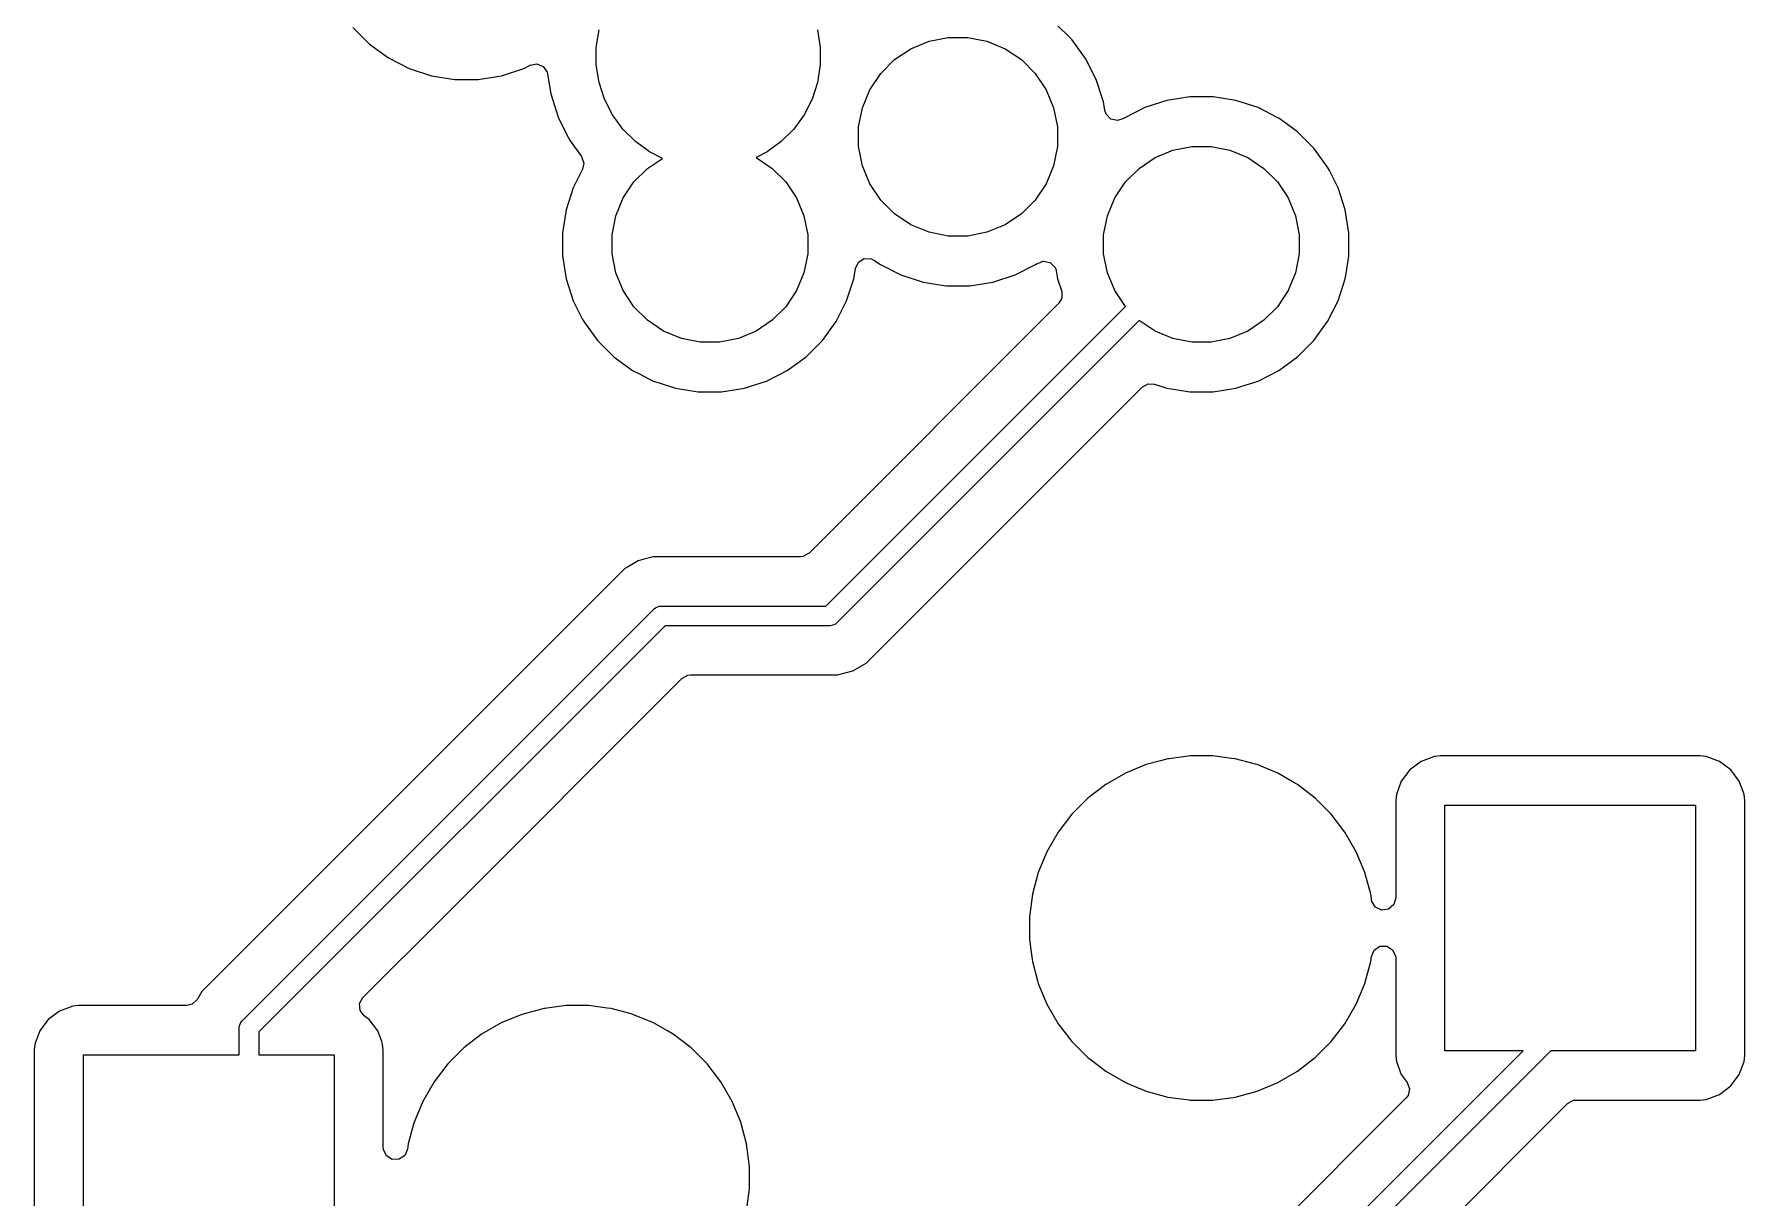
# Model space of a CAD drawing. Header units: millimetres. Extents: x 69 to 174, y -162 to -92.
# Drawn here: x 127.44 to 144.84, y -148.06 to -136.23 of the extents above; entities that cross this region are included whole.
import ezdxf

# ---------------------------------------------------------------- set-up
doc = ezdxf.new("R2010")
doc.units = ezdxf.units.MM
doc.layers.add('Back', color=153, linetype='CONTINUOUS', true_color=0x4d7fc4)

msp = doc.modelspace()

# ---------------------------------------------------------------- linework, layer by layer
at = {"layer": 'Back', "linetype": 'CONTINUOUS'}
for p, q in [((130.679179, -136.157933), (130.847967, -136.326721)), ((133.156423, -136.360321), (133.184481, -136.183172)), ((135.407319, -136.183172), (135.435377, -136.360321)), ((137.992621, -136.282067), (137.823833, -136.113279)), ((130.847967, -136.326721), (131.041081, -136.467027)), ((133.156423, -136.539679), (133.156423, -136.360321)), ((135.435377, -136.360321), (135.435377, -136.539679)), ((136.191356, -136.484621), (136.356961, -136.373968)), ((136.356961, -136.373968), (136.540971, -136.297749)), ((136.540971, -136.297749), (136.736315, -136.258892)), ((136.736315, -136.258892), (136.935485, -136.258892)), ((136.935485, -136.258892), (137.130829, -136.297749)), ((137.130829, -136.297749), (137.314839, -136.373968)), ((137.314839, -136.373968), (137.480444, -136.484621)), ((138.132927, -136.475181), (137.992621, -136.282067)), ((131.041081, -136.467027), (131.253766, -136.575395)), ((131.253766, -136.575395), (131.480785, -136.649158)), ((132.191015, -136.649158), (132.418034, -136.575395)), ((132.418034, -136.575395), (132.482249, -136.542675)), ((132.482249, -136.542675), (132.550917, -136.529779)), ((132.550917, -136.529779), (132.615658, -136.556055)), ((132.615658, -136.556055), (132.655915, -136.61316)), ((133.184481, -136.716828), (133.156423, -136.539679)), ((135.435377, -136.539679), (135.407319, -136.716828)), ((136.050521, -136.625456), (136.191356, -136.484621)), ((137.480444, -136.484621), (137.621279, -136.625456)), ((138.241295, -136.687866), (138.132927, -136.475181)), ((131.480785, -136.649158), (131.716549, -136.6865)), ((131.716549, -136.6865), (131.71655, -136.6865)), ((131.71655, -136.6865), (131.95525, -136.6865)), ((131.95525, -136.6865), (131.955251, -136.6865)), ((131.955251, -136.6865), (132.191015, -136.649158)), ((132.655915, -136.61316), (132.661017, -136.633762)), ((132.661017, -136.633762), (132.692867, -136.83485)), ((133.239906, -136.887407), (133.184481, -136.716828)), ((135.407319, -136.716828), (135.351894, -136.887407)), ((135.939868, -136.791061), (136.050521, -136.625456)), ((137.621279, -136.625456), (137.731932, -136.791061)), ((138.315058, -136.914885), (138.241295, -136.687866)), ((132.692867, -136.83485), (132.692868, -136.834854)), ((132.692868, -136.834854), (132.772809, -137.080885)), ((133.321332, -137.047216), (133.239906, -136.887407)), ((135.351894, -136.887407), (135.270468, -137.047216)), ((135.863649, -136.975071), (135.939868, -136.791061)), ((137.731932, -136.791061), (137.808151, -136.975071)), ((138.328759, -137.001389), (138.315058, -136.914885)), ((138.961031, -136.900746), (138.736403, -136.973733)), ((139.194303, -136.8638), (138.961031, -136.900746)), ((139.194308, -136.8638), (139.194303, -136.8638)), ((139.430492, -136.8638), (139.194308, -136.8638)), ((139.430497, -136.8638), (139.430492, -136.8638)), ((139.663768, -136.900746), (139.430497, -136.8638)), ((139.888396, -136.973733), (139.663768, -136.900746)), ((132.772809, -137.080885), (132.87512, -137.281682)), ((133.426756, -137.192319), (133.321332, -137.047216)), ((135.270468, -137.047216), (135.165044, -137.192319)), ((135.824792, -137.170415), (135.863649, -136.975071)), ((137.808151, -136.975071), (137.847008, -137.170415)), ((138.341555, -137.039839), (138.328759, -137.001389)), ((138.390245, -137.08995), (138.341555, -137.039839)), ((138.458297, -137.105781), (138.390245, -137.08995)), ((138.521621, -137.083194), (138.458297, -137.105781)), ((138.521811, -137.083503), (138.521621, -137.083194)), ((138.52328, -137.082602), (138.521811, -137.083503)), ((138.524106, -137.082308), (138.52328, -137.082602)), ((138.525962, -137.080959), (138.524106, -137.082308)), ((138.736403, -136.973733), (138.525962, -137.080959)), ((140.089263, -137.076081), (139.888396, -136.973733)), ((140.098833, -137.080957), (140.089263, -137.076081)), ((140.28991, -137.219783), (140.098833, -137.080957)), ((132.87512, -137.281682), (132.890255, -137.311385)), ((133.553581, -137.319144), (133.426756, -137.192319)), ((135.165044, -137.192319), (135.038219, -137.319144)), ((135.824792, -137.369585), (135.824792, -137.170415)), ((137.847008, -137.170415), (137.847008, -137.369585)), ((140.456917, -137.38679), (140.28991, -137.219783)), ((132.890255, -137.311385), (133.006985, -137.472051)), ((133.698684, -137.424568), (133.553581, -137.319144)), ((133.828518, -137.490721), (133.698684, -137.424568)), ((134.893116, -137.424568), (134.781512, -137.481432)), ((135.038219, -137.319144), (134.893116, -137.424568)), ((135.863649, -137.564929), (135.824792, -137.369585)), ((137.847008, -137.369585), (137.808151, -137.564929)), ((138.841003, -137.482379), (139.022115, -137.40736)), ((139.022115, -137.40736), (139.214383, -137.369115)), ((139.214383, -137.369115), (139.410417, -137.369115)), ((139.410417, -137.369115), (139.602685, -137.40736)), ((139.602685, -137.40736), (139.783797, -137.482379)), ((140.595743, -137.577867), (140.456917, -137.38679)), ((133.017152, -137.601231), (132.921833, -137.788303)), ((133.006985, -137.472051), (133.030465, -137.537857)), ((133.030465, -137.537857), (133.017152, -137.601231)), ((133.53939, -137.729907), (133.678007, -137.59129)), ((133.678007, -137.59129), (133.828518, -137.490721)), ((134.781512, -137.481432), (134.783797, -137.482379)), ((134.783797, -137.482379), (134.946793, -137.59129)), ((134.946793, -137.59129), (135.08541, -137.729907)), ((135.939868, -137.748939), (135.863649, -137.564929)), ((137.808151, -137.564929), (137.731932, -137.748939)), ((138.53939, -137.729907), (138.678007, -137.59129)), ((138.678007, -137.59129), (138.841003, -137.482379)), ((139.783797, -137.482379), (139.946793, -137.59129)), ((139.946793, -137.59129), (140.08541, -137.729907)), ((140.613456, -137.612631), (140.595743, -137.577867)), ((140.702966, -137.788303), (140.613456, -137.612631)), ((132.921833, -137.788303), (132.848846, -138.012931)), ((133.430479, -137.892903), (133.53939, -137.729907)), ((135.08541, -137.729907), (135.194321, -137.892903)), ((136.050521, -137.914544), (135.939868, -137.748939)), ((137.731932, -137.748939), (137.621279, -137.914544)), ((138.430479, -137.892903), (138.53939, -137.729907)), ((140.08541, -137.729907), (140.194321, -137.892903)), ((140.775953, -138.012931), (140.702966, -137.788303)), ((133.35546, -138.074015), (133.430479, -137.892903)), ((135.194321, -137.892903), (135.26934, -138.074015)), ((136.191356, -138.055379), (136.050521, -137.914544)), ((137.621279, -137.914544), (137.480444, -138.055379)), ((138.35546, -138.074015), (138.430479, -137.892903)), ((140.194321, -137.892903), (140.26934, -138.074015)), ((132.848846, -138.012931), (132.8119, -138.246202)), ((133.317215, -138.266283), (133.35546, -138.074015)), ((135.26934, -138.074015), (135.307585, -138.266283)), ((136.356961, -138.166032), (136.191356, -138.055379)), ((137.480444, -138.055379), (137.314839, -138.166032)), ((138.317215, -138.266283), (138.35546, -138.074015)), ((140.26934, -138.074015), (140.307585, -138.266283)), ((140.8129, -138.246202), (140.775953, -138.012931)), ((132.8119, -138.246202), (132.8119, -138.482397)), ((133.317215, -138.462317), (133.317215, -138.266283)), ((135.307585, -138.266283), (135.307585, -138.462317)), ((136.540971, -138.242251), (136.356961, -138.166032)), ((136.736315, -138.281108), (136.540971, -138.242251)), ((136.935485, -138.281108), (136.736315, -138.281108)), ((137.130829, -138.242251), (136.935485, -138.281108)), ((137.314839, -138.166032), (137.130829, -138.242251)), ((138.317215, -138.462317), (138.317215, -138.266283)), ((140.307585, -138.266283), (140.307585, -138.462317)), ((140.8129, -138.482397), (140.8129, -138.246202)), ((132.8119, -138.482397), (132.848846, -138.715668)), ((133.35546, -138.654585), (133.317215, -138.462317)), ((135.307585, -138.462317), (135.26934, -138.654585)), ((135.822701, -138.546342), (135.882012, -138.50941)), ((135.882012, -138.50941), (135.951875, -138.510408)), ((135.951875, -138.510408), (135.988129, -138.528555)), ((138.35546, -138.654585), (138.317215, -138.462317)), ((140.307585, -138.462317), (140.26934, -138.654585)), ((140.787997, -138.639626), (140.8129, -138.482397)), ((133.430479, -138.835697), (133.35546, -138.654585)), ((135.26934, -138.654585), (135.194321, -138.835697)), ((135.775953, -138.715668), (135.792772, -138.609475)), ((135.792772, -138.609475), (135.822701, -138.546342)), ((135.988129, -138.528555), (136.041081, -138.567027)), ((136.041081, -138.567027), (136.253766, -138.675395)), ((136.253766, -138.675395), (136.480785, -138.749158)), ((137.191015, -138.749158), (137.418034, -138.675395)), ((137.418034, -138.675395), (137.630719, -138.567027)), ((137.630719, -138.567027), (137.641516, -138.559182)), ((137.641516, -138.559182), (137.671335, -138.548541)), ((137.671335, -138.548541), (137.700526, -138.536277)), ((137.700526, -138.536277), (137.703999, -138.536885)), ((137.703999, -138.536885), (137.707319, -138.535701)), ((137.707319, -138.535701), (137.738151, -138.542869)), ((137.738151, -138.542869), (137.769348, -138.548335)), ((137.769348, -138.548335), (137.771941, -138.550724)), ((137.771941, -138.550724), (137.775374, -138.551523)), ((137.775374, -138.551523), (137.79744, -138.574227)), ((137.79744, -138.574227), (137.820725, -138.595687)), ((137.820725, -138.595687), (137.822175, -138.599676)), ((137.822175, -138.599676), (137.824071, -138.601626)), ((137.824071, -138.601626), (137.834396, -138.628226)), ((137.834396, -138.628226), (137.835929, -138.63411)), ((137.835929, -138.63411), (137.848847, -138.715668)), ((138.430479, -138.835697), (138.35546, -138.654585)), ((140.26934, -138.654585), (140.194321, -138.835697)), ((140.775953, -138.715668), (140.787997, -138.639626)), ((132.848846, -138.715668), (132.921833, -138.940296)), ((133.53939, -138.998693), (133.430479, -138.835697)), ((135.194321, -138.835697), (135.08541, -138.998693)), ((135.702968, -138.940292), (135.775953, -138.715668)), ((136.480785, -138.749158), (136.716549, -138.7865)), ((136.716549, -138.7865), (136.71655, -138.7865)), ((136.71655, -138.7865), (136.95525, -138.7865)), ((136.95525, -138.7865), (136.955251, -138.7865)), ((136.955251, -138.7865), (137.191015, -138.749158)), ((137.848847, -138.715668), (137.890982, -138.845347)), ((137.891911, -138.84891), (137.890948, -138.880312)), ((137.890982, -138.845347), (137.891911, -138.84891)), ((138.538266, -138.997011), (138.430479, -138.835697)), ((140.194321, -138.835697), (140.08541, -138.998693)), ((140.702968, -138.940292), (140.775953, -138.715668)), ((132.921833, -138.940296), (133.013924, -139.121033)), ((133.678007, -139.13731), (133.53939, -138.998693)), ((135.08541, -138.998693), (134.946793, -139.13731)), ((137.8596, -138.967863), (135.320284, -141.507181)), ((135.491278, -142.044), (138.538266, -138.997011)), ((135.595743, -139.150733), (135.702968, -138.940292)), ((137.877773, -138.936211), (137.8596, -138.967863)), ((137.88977, -138.918746), (137.877773, -138.936211)), ((137.88988, -138.915125), (137.88977, -138.918746)), ((137.891845, -138.911705), (137.88988, -138.915125)), ((137.890948, -138.880312), (137.891845, -138.911705)), ((140.08541, -138.998693), (139.946793, -139.13731)), ((140.595743, -139.150733), (140.702968, -138.940292)), ((133.013924, -139.121033), (133.029057, -139.150733)), ((133.029057, -139.150733), (133.167883, -139.34181)), ((133.841003, -139.246221), (133.678007, -139.13731)), ((134.946793, -139.13731), (134.783797, -139.246221)), ((135.456917, -139.34181), (135.595743, -139.150733)), ((138.679688, -139.138433), (135.603411, -142.214711)), ((138.841003, -139.246221), (138.679688, -139.138433)), ((139.946793, -139.13731), (139.783797, -139.246221)), ((140.456917, -139.34181), (140.595743, -139.150733)), ((133.167883, -139.34181), (133.33489, -139.508817)), ((134.022115, -139.32124), (133.841003, -139.246221)), ((134.214383, -139.359485), (134.022115, -139.32124)), ((134.410417, -139.359485), (134.214383, -139.359485)), ((134.602685, -139.32124), (134.410417, -139.359485)), ((134.783797, -139.246221), (134.602685, -139.32124)), ((135.28991, -139.508817), (135.456917, -139.34181)), ((139.022115, -139.32124), (138.841003, -139.246221)), ((139.214383, -139.359485), (139.022115, -139.32124)), ((139.410417, -139.359485), (139.214383, -139.359485)), ((139.602685, -139.32124), (139.410417, -139.359485)), ((139.783797, -139.246221), (139.602685, -139.32124)), ((140.28991, -139.508817), (140.456917, -139.34181)), ((133.33489, -139.508817), (133.525967, -139.647643)), ((135.098833, -139.647643), (135.28991, -139.508817)), ((140.098833, -139.647643), (140.28991, -139.508817)), ((133.525967, -139.647643), (133.589497, -139.680013)), ((133.589497, -139.680013), (133.736403, -139.754866)), ((134.888392, -139.754868), (135.098833, -139.647643)), ((139.888392, -139.754868), (140.098833, -139.647643)), ((133.736403, -139.754866), (133.736405, -139.754866)), ((133.736405, -139.754866), (133.736408, -139.754868)), ((133.736408, -139.754868), (133.797651, -139.774767)), ((133.797651, -139.774767), (133.961031, -139.827853)), ((133.961031, -139.827853), (134.194303, -139.8648)), ((134.194303, -139.8648), (134.194308, -139.8648)), ((134.194308, -139.8648), (134.430497, -139.8648)), ((134.430497, -139.8648), (134.663768, -139.827853)), ((134.663768, -139.827853), (134.714097, -139.8115)), ((134.714097, -139.8115), (134.888392, -139.754868)), ((136.02343, -142.502504), (138.708837, -139.817096)), ((138.708837, -139.817096), (138.770158, -139.783613)), ((138.770158, -139.783613), (138.834833, -139.786847)), ((138.834833, -139.786847), (138.961032, -139.827853)), ((138.961032, -139.827853), (139.04851, -139.841708)), ((139.04851, -139.841708), (139.194303, -139.8648)), ((139.194303, -139.8648), (139.194308, -139.8648)), ((139.194308, -139.8648), (139.430497, -139.8648)), ((139.430497, -139.8648), (139.663768, -139.827853)), ((139.663768, -139.827853), (139.714097, -139.8115)), ((139.714097, -139.8115), (139.888392, -139.754868)), ((133.489689, -141.63842), (133.446285, -141.663479)), ((133.533095, -141.61336), (133.489689, -141.63842)), ((133.533096, -141.613359), (133.533095, -141.61336)), ((133.583209, -141.584425), (133.533096, -141.613359)), ((133.58321, -141.584424), (133.583209, -141.584425)), ((133.628587, -141.572265), (133.58321, -141.584424)), ((133.735943, -141.543499), (133.628587, -141.572265)), ((133.894057, -141.543499), (133.735943, -141.543499)), ((133.901653, -141.543499), (133.894057, -141.543499)), ((133.901669, -141.5435), (133.901653, -141.543499)), ((135.232603, -141.5435), (133.901669, -141.5435)), ((135.258961, -141.540666), (135.232603, -141.5435)), ((135.320284, -141.507181), (135.258961, -141.540666)), ((133.446282, -141.663481), (129.143481, -145.966282)), ((133.446285, -141.663479), (133.446282, -141.663481)), ((129.553289, -146.264289), (133.744289, -142.073289)), ((133.744289, -142.073289), (133.759443, -142.060853)), ((133.759443, -142.060853), (133.795491, -142.045921)), ((133.795491, -142.045921), (133.815, -142.044)), ((133.815, -142.044), (135.491278, -142.044)), ((133.856422, -142.244), (129.724, -146.376422)), ((135.5327, -142.244), (133.856422, -142.244)), ((135.552209, -142.242079), (135.5327, -142.244)), ((135.588257, -142.227147), (135.552209, -142.242079)), ((135.603411, -142.214711), (135.588257, -142.227147)), ((135.901416, -142.62452), (136.01322, -142.512716)), ((136.01322, -142.512714), (136.023428, -142.502507)), ((136.01322, -142.512716), (136.01322, -142.512714)), ((136.023428, -142.502507), (136.02343, -142.502504)), ((135.764485, -142.703577), (135.814604, -142.674639)), ((135.814604, -142.674639), (135.901416, -142.62452)), ((131.603976, -145.204258), (134.027416, -142.780819)), ((134.027416, -142.780819), (134.088739, -142.747334)), ((134.088739, -142.747334), (134.115097, -142.7445)), ((134.115097, -142.7445), (135.446031, -142.7445)), ((135.446031, -142.7445), (135.446047, -142.744501)), ((135.446047, -142.744501), (135.453643, -142.744501)), ((135.453643, -142.744501), (135.611754, -142.744501)), ((135.611754, -142.744501), (135.611757, -142.744501)), ((135.611757, -142.744501), (135.764485, -142.703577)), ((138.750212, -143.657842), (138.538223, -143.74565)), ((138.896481, -143.61865), (138.750212, -143.657842)), ((138.971862, -143.598452), (138.896481, -143.61865)), ((138.982815, -143.597009), (138.971862, -143.598452)), ((139.199358, -143.5685), (138.982815, -143.597009)), ((139.199366, -143.5685), (139.199358, -143.5685)), ((139.428834, -143.5685), (139.199366, -143.5685)), ((139.428841, -143.5685), (139.428834, -143.5685)), ((139.618315, -143.593446), (139.428841, -143.5685)), ((139.656338, -143.598452), (139.618315, -143.593446)), ((139.861614, -143.653455), (139.656338, -143.598452)), ((139.877987, -143.657842), (139.861614, -143.653455)), ((140.089976, -143.74565), (139.877987, -143.657842)), ((141.431552, -143.711455), (141.345306, -143.826664)), ((141.431555, -143.711452), (141.431552, -143.711455)), ((141.546764, -143.625206), (141.431555, -143.711452)), ((141.546771, -143.625202), (141.546764, -143.625206)), ((141.681616, -143.574908), (141.546771, -143.625202)), ((141.741223, -143.568501), (141.681616, -143.574908)), ((141.741229, -143.5685), (141.741223, -143.568501)), ((144.386964, -143.5685), (141.741229, -143.5685)), ((144.386973, -143.5685), (144.386964, -143.5685)), ((144.386981, -143.5685), (144.386973, -143.5685)), ((144.386983, -143.568501), (144.386981, -143.5685)), ((144.446583, -143.574908), (144.386983, -143.568501)), ((144.581428, -143.625202), (144.446582, -143.574908)), ((144.446582, -143.574908), (144.446583, -143.574908)), ((144.581435, -143.625206), (144.581428, -143.625202)), ((144.696644, -143.711452), (144.581435, -143.625206)), ((144.696647, -143.711455), (144.696644, -143.711452)), ((144.782893, -143.826664), (144.696647, -143.711455)), ((138.339482, -143.860392), (138.157438, -144.000081)), ((138.538209, -143.745657), (138.339482, -143.860392)), ((138.538223, -143.74565), (138.538209, -143.745657)), ((140.089988, -143.745656), (140.089976, -143.74565)), ((140.243898, -143.834516), (140.089988, -143.745656)), ((140.288717, -143.860392), (140.243898, -143.834516)), ((140.470761, -144.000081), (140.288717, -143.860392)), ((141.345302, -143.826671), (141.295008, -143.961517)), ((141.345306, -143.826664), (141.345302, -143.826671)), ((144.782897, -143.826671), (144.782893, -143.826664)), ((144.811558, -143.903517), (144.782897, -143.826671)), ((144.833191, -143.961517), (144.811558, -143.903517)), ((138.157438, -144.000081), (137.995181, -144.162338)), ((140.47077, -144.000089), (140.470761, -144.000081)), ((140.633011, -144.16233), (140.47077, -144.000089)), ((141.288601, -144.021123), (141.2886, -144.021135)), ((141.2886, -144.021135), (141.2886, -145.013848)), ((141.295008, -143.961517), (141.288601, -144.021116)), ((141.288601, -144.021116), (141.288601, -144.021123)), ((141.7891, -146.569), (141.7891, -144.069)), ((141.7891, -144.069), (144.3391, -144.069)), ((144.3391, -144.069), (144.3391, -146.569)), ((144.839599, -144.021128), (144.833191, -143.961517)), ((144.8396, -146.616873), (144.839599, -144.021128)), ((137.995181, -144.162338), (137.855492, -144.344382)), ((140.633018, -144.162338), (140.633011, -144.16233)), ((140.772707, -144.344382), (140.633018, -144.162338)), ((137.855492, -144.344382), (137.740757, -144.543109)), ((140.772708, -144.344385), (140.772707, -144.344382)), ((140.772711, -144.344388), (140.772708, -144.344385)), ((140.887444, -144.543112), (140.772711, -144.344388)), ((137.74075, -144.543123), (137.652942, -144.755112)), ((137.740757, -144.543109), (137.74075, -144.543123)), ((140.975258, -144.755113), (140.887444, -144.543112)), ((137.652942, -144.755112), (137.593553, -144.976759)), ((141.034648, -144.976762), (140.975258, -144.755113)), ((137.593551, -144.97677), (137.5636, -145.204258)), ((137.593553, -144.976759), (137.593551, -144.97677)), ((141.04072, -145.022887), (141.034648, -144.976762)), ((141.041661, -145.030033), (141.04072, -145.022887)), ((141.045623, -145.048783), (141.041661, -145.030033)), ((141.083397, -145.107561), (141.045623, -145.048783)), ((141.146953, -145.136586), (141.083397, -145.107561)), ((141.268915, -145.080887), (141.216111, -145.126642)), ((141.2886, -145.013848), (141.268915, -145.080887)), ((130.782062, -146.026171), (131.603976, -145.204258)), ((137.5636, -145.204258), (137.5636, -145.433741)), ((141.216111, -145.126642), (141.146953, -145.136586)), ((137.5636, -145.433741), (137.581033, -145.56615)), ((137.581033, -145.56615), (137.593552, -145.661238)), ((141.034648, -145.661238), (141.041661, -145.607964)), ((141.041661, -145.607964), (141.069927, -145.544069)), ((141.069927, -145.544069), (141.128251, -145.505597)), ((141.128251, -145.505597), (141.198116, -145.504765)), ((141.198116, -145.504765), (141.257339, -145.541837)), ((141.257339, -145.541837), (141.287119, -145.605043)), ((141.287119, -145.605043), (141.2886, -145.62415)), ((141.2886, -145.62415), (141.2886, -146.61687)), ((137.593552, -145.661238), (137.645811, -145.856273)), ((140.975258, -145.882887), (141.034648, -145.661238)), ((129.130995, -145.987909), (129.101957, -146.038206)), ((129.143479, -145.966285), (129.130995, -145.987909)), ((129.143481, -145.966282), (129.143479, -145.966285)), ((137.645811, -145.856273), (137.652942, -145.882887)), ((137.652942, -145.882887), (137.74075, -146.094876)), ((140.887444, -146.094888), (140.975258, -145.882887)), ((127.696764, -146.165206), (127.581555, -146.251452)), ((127.696771, -146.165202), (127.696764, -146.165206)), ((127.831616, -146.114908), (127.696771, -146.165202)), ((127.891223, -146.108501), (127.831616, -146.114908)), ((127.891229, -146.1085), (127.891223, -146.108501)), ((128.98978, -146.1085), (127.891229, -146.1085)), ((129.046576, -146.094728), (128.98978, -146.1085)), ((129.097153, -146.046524), (129.046576, -146.094728)), ((129.098693, -146.043858), (129.097153, -146.046524)), ((129.098708, -146.043833), (129.098693, -146.043858)), ((129.101957, -146.038206), (129.098708, -146.043833)), ((130.748579, -146.087491), (130.782062, -146.026171)), ((130.753563, -146.157182), (130.748579, -146.087491)), ((130.795434, -146.213116), (130.753563, -146.157182)), ((132.55196, -146.157182), (132.400212, -146.197842)), ((132.621862, -146.138452), (132.55196, -146.157182)), ((132.632815, -146.137009), (132.621862, -146.138452)), ((132.849358, -146.1085), (132.632815, -146.137009)), ((132.849366, -146.1085), (132.849358, -146.1085)), ((133.078834, -146.1085), (132.849366, -146.1085)), ((133.078841, -146.1085), (133.078834, -146.1085)), ((133.268315, -146.133446), (133.078841, -146.1085)), ((133.306338, -146.138452), (133.268315, -146.133446)), ((133.511614, -146.193455), (133.306338, -146.138452)), ((137.74075, -146.094876), (137.740757, -146.09489)), ((137.740757, -146.09489), (137.855492, -146.293617)), ((140.772711, -146.293612), (140.887444, -146.094888)), ((127.581552, -146.251455), (127.495306, -146.366664)), ((127.581555, -146.251452), (127.581552, -146.251455)), ((129.524, -146.335), (129.525921, -146.315491)), ((129.524, -146.609), (129.524, -146.335)), ((129.525921, -146.315491), (129.540853, -146.279443)), ((129.540853, -146.279443), (129.553289, -146.264289)), ((130.846644, -146.251452), (130.795434, -146.213116)), ((130.846647, -146.251455), (130.846644, -146.251452)), ((130.932893, -146.366664), (130.846647, -146.251455)), ((132.188209, -146.285657), (131.989482, -146.400392)), ((132.188223, -146.28565), (132.188209, -146.285657)), ((132.400212, -146.197842), (132.188223, -146.28565)), ((133.527987, -146.197842), (133.511614, -146.193455)), ((133.739976, -146.28565), (133.527987, -146.197842)), ((133.739988, -146.285656), (133.739976, -146.28565)), ((133.88031, -146.366671), (133.739988, -146.285656)), ((137.855492, -146.293617), (137.995181, -146.475661)), ((140.633019, -146.475661), (140.772711, -146.293612)), ((127.445008, -146.501517), (127.438842, -146.558872)), ((127.495302, -146.366671), (127.445008, -146.501517)), ((127.495306, -146.366664), (127.495302, -146.366671)), ((129.724, -146.376422), (129.724, -146.609)), ((130.932897, -146.366671), (130.932893, -146.366664)), ((130.973547, -146.475661), (130.932897, -146.366671)), ((130.983191, -146.501517), (130.973547, -146.475661)), ((130.989597, -146.561116), (130.983191, -146.501517)), ((131.989482, -146.400392), (131.807438, -146.540081)), ((133.938717, -146.400392), (133.88031, -146.366671)), ((134.120761, -146.540081), (133.938717, -146.400392)), ((137.995181, -146.475661), (137.995189, -146.47567)), ((137.995189, -146.47567), (138.15743, -146.637911)), ((140.47077, -146.637911), (140.633011, -146.47567)), ((140.633011, -146.47567), (140.633014, -146.475665)), ((140.633014, -146.475665), (140.633019, -146.475661)), ((127.438601, -146.561123), (127.4386, -146.561135)), ((127.4386, -146.561135), (127.4386, -149.15687)), ((127.438842, -146.558872), (127.438601, -146.561123)), ((127.9391, -149.109), (127.9391, -146.609)), ((127.9391, -146.609), (129.524, -146.609)), ((129.724, -146.609), (130.4891, -146.609)), ((130.4891, -146.609), (130.4891, -149.109)), ((130.989598, -146.561123), (130.989597, -146.561116)), ((130.989599, -146.561129), (130.989598, -146.561123)), ((130.989599, -147.553852), (130.989599, -146.561129)), ((131.807438, -146.540081), (131.645181, -146.702338)), ((134.12077, -146.540089), (134.120761, -146.540081)), ((134.283011, -146.70233), (134.12077, -146.540089)), ((138.15743, -146.637911), (138.157438, -146.637918)), ((138.157438, -146.637918), (138.157439, -146.637919)), ((138.157439, -146.637919), (138.206473, -146.675544)), ((138.206473, -146.675544), (138.339482, -146.777607)), ((139.967289, -149.185289), (142.583579, -146.569)), ((142.866421, -146.569), (140.138, -149.297421)), ((140.288712, -146.777611), (140.470761, -146.637919)), ((140.470761, -146.637919), (140.470765, -146.637914)), ((140.470765, -146.637914), (140.47077, -146.637911)), ((141.2886, -146.61687), (141.288601, -146.616876)), ((141.288601, -146.616876), (141.295008, -146.676483)), ((141.295008, -146.676483), (141.345302, -146.811328)), ((142.583579, -146.569), (141.7891, -146.569)), ((144.3391, -146.569), (142.866421, -146.569)), ((144.782896, -146.811331), (144.833191, -146.676483)), ((144.833191, -146.676483), (144.8396, -146.616873)), ((131.645181, -146.702338), (131.505492, -146.884382)), ((134.283018, -146.702338), (134.283011, -146.70233)), ((134.422707, -146.884382), (134.283018, -146.702338)), ((138.339482, -146.777607), (138.339485, -146.777608)), ((138.339485, -146.777608), (138.339488, -146.777611)), ((138.339488, -146.777611), (138.538212, -146.892344)), ((140.089988, -146.892344), (140.288712, -146.777611)), ((141.345302, -146.811328), (141.345306, -146.811335)), ((141.345306, -146.811335), (141.404264, -146.890092)), ((144.696646, -146.926546), (144.782896, -146.811331)), ((131.505492, -146.884382), (131.390757, -147.083109)), ((134.422708, -146.884385), (134.422707, -146.884382)), ((134.422711, -146.884388), (134.422708, -146.884385)), ((134.537444, -147.083112), (134.422711, -146.884388)), ((138.538212, -146.892344), (138.538217, -146.892346)), ((138.538217, -146.892346), (138.538223, -146.892349)), ((138.538223, -146.892349), (138.610189, -146.922158)), ((138.610189, -146.922158), (138.750213, -146.980158)), ((138.750213, -146.980158), (138.971862, -147.039548)), ((139.656338, -147.039548), (139.877987, -146.980158)), ((139.877987, -146.980158), (140.089988, -146.892344)), ((141.413831, -147.023829), (141.392679, -147.052084)), ((141.404264, -146.890092), (141.428682, -146.955556)), ((141.428682, -146.955556), (141.413831, -147.023829)), ((144.446583, -147.063091), (144.581431, -147.012796)), ((144.581431, -147.012796), (144.696646, -146.926546)), ((131.39075, -147.083123), (131.302942, -147.295112)), ((131.390757, -147.083109), (131.39075, -147.083123)), ((134.625258, -147.295113), (134.537444, -147.083112)), ((138.971862, -147.039548), (139.188412, -147.068057)), ((139.188412, -147.068057), (139.19935, -147.069498)), ((139.19935, -147.069498), (139.199366, -147.0695)), ((139.199366, -147.0695), (139.199373, -147.0695)), ((139.199373, -147.0695), (139.428827, -147.0695)), ((139.428827, -147.0695), (139.428834, -147.0695)), ((139.428834, -147.0695), (139.656338, -147.039548)), ((141.392679, -147.052084), (139.669286, -148.775478)), ((141.202764, -148.94047), (143.037417, -147.105818)), ((143.037417, -147.105818), (143.09874, -147.072333)), ((143.09874, -147.072333), (143.125098, -147.069499)), ((143.125098, -147.069499), (144.386971, -147.069499)), ((144.386971, -147.069499), (144.386972, -147.069499)), ((144.386972, -147.069499), (144.446583, -147.063091)), ((131.297487, -147.315471), (131.244036, -147.514958)), ((131.302942, -147.295112), (131.297487, -147.315471)), ((134.684648, -147.516762), (134.625258, -147.295113)), ((130.99108, -147.572958), (130.989599, -147.553852)), ((131.243551, -147.51677), (131.236538, -147.570038)), ((131.243553, -147.516759), (131.243551, -147.51677)), ((131.244036, -147.514958), (131.243553, -147.516759)), ((134.7146, -147.744266), (134.684648, -147.516762)), ((131.020859, -147.636164), (130.99108, -147.572958)), ((131.080082, -147.673236), (131.020859, -147.636164)), ((131.149947, -147.672405), (131.080082, -147.673236)), ((131.208271, -147.633934), (131.149947, -147.672405)), ((131.236538, -147.570038), (131.208271, -147.633934)), ((134.7146, -147.973734), (134.7146, -147.744266)), ((134.684648, -148.201238), (134.7146, -147.973734))]:
    msp.add_line(p, q, dxfattribs=at)

doc.saveas('drawing.dxf')
